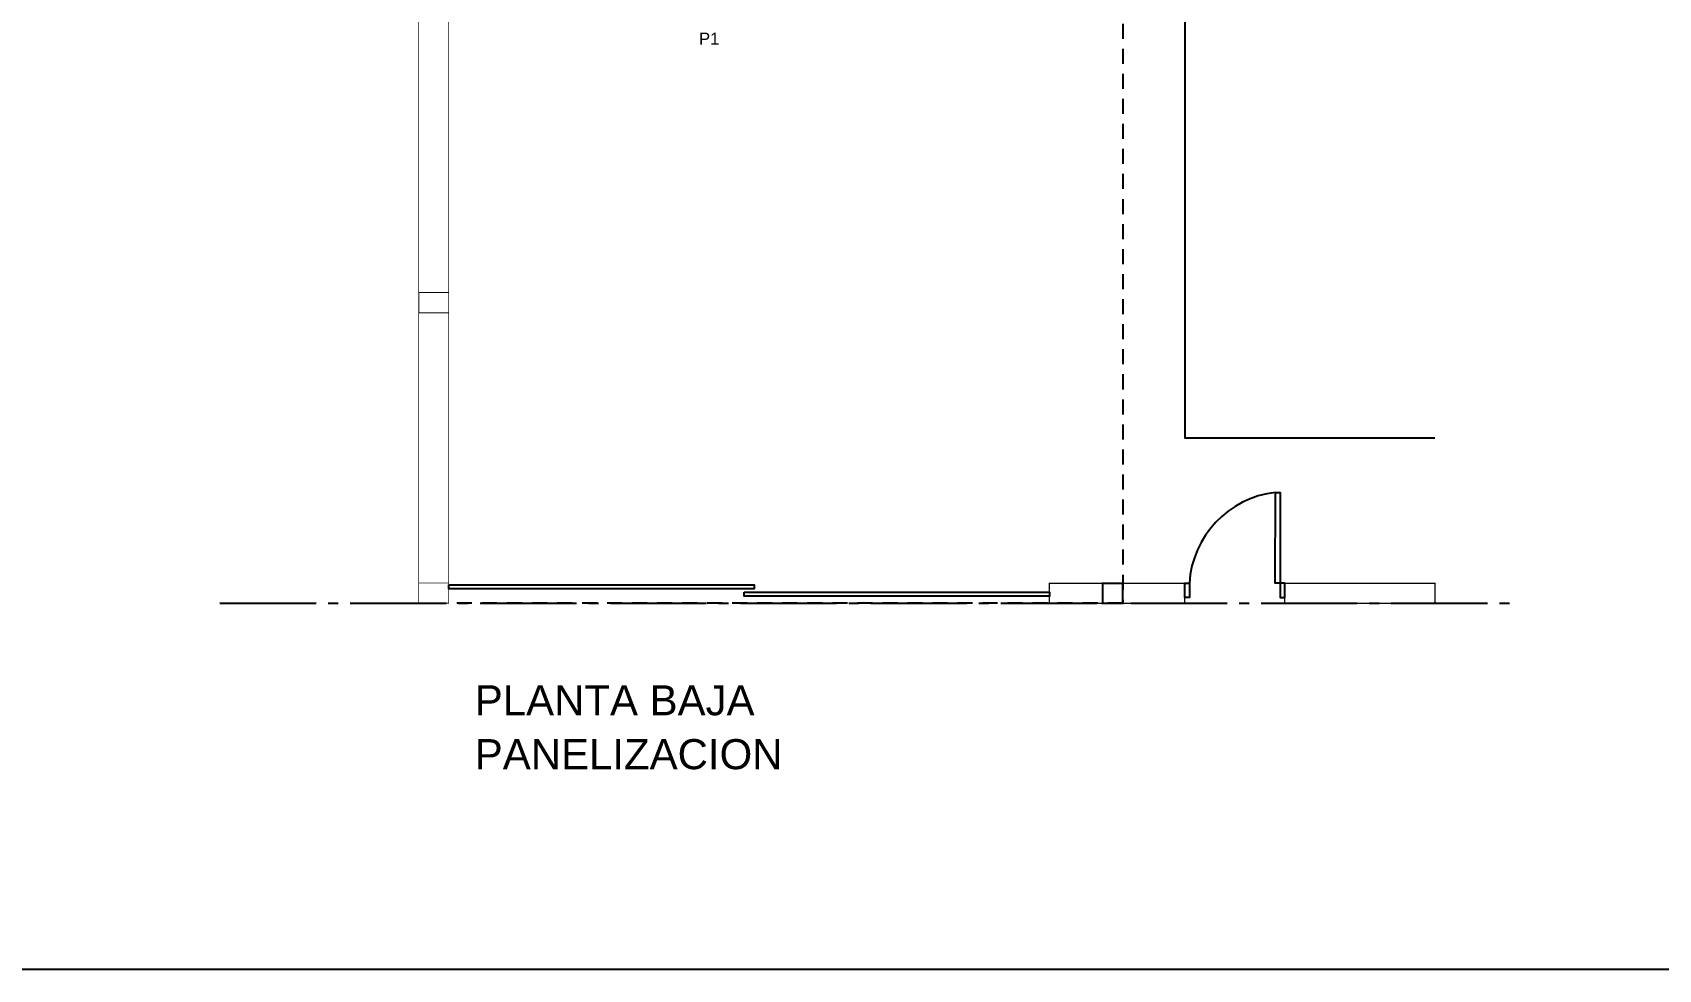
# Model space of a CAD drawing. Header units: millimetres. Extents: x 2924 to 3297, y 1496 to 1704.
# Drawn here: x 3231.82 to 3248.06, y 1548.98 to 1558.34 of the extents above; entities that cross this region are included whole.
import ezdxf

# ---------------------------------------------------------------- set-up
doc = ezdxf.new("R2010")
doc.units = ezdxf.units.MM
for name, pattern in [('ACAD_ISO04W100', [30, 24, -3, 0, -3]), ('CONTINUA', [200, 100, 100]), ('DASHED', [0.75, 0.5, -0.25])]:
    doc.linetypes.add(name, pattern=pattern)
for name, color, linetype in [('EJES', 8, 'Continuous'), ('P0- COLUMNAS HºAº', 7, 'Continuous'), ('P0-CARPINTERIAS', 7, 'Continuous'), ('P0-MAMPOSTERIA LADRILLO', 7, 'Continuous'), ('P0-PROYECCION', 7, 'Continuous'), ('P0-SOLADOS', 7, 'Continuous'), ('P0-TEXTOS', 7, 'Continuous'), ('P1-MUROS', 7, 'Continuous'), ('PT-MUROS', 7, 'Continuous')]:
    doc.layers.add(name, color=color, linetype=linetype)
doc.styles.add('Arial02.5', font='arial.ttf', dxfattribs={"width": 0.8, "height": 0.025})

msp = doc.modelspace()

# ---------------------------------------------------------------- linework, layer by layer
at = {"layer": 'EJES', "color": 18, "linetype": 'ACAD_ISO04W100', "ltscale": 0.04, "true_color": 0x000000}
msp.add_lwpolyline([(3233.6934, 1552.6383), (3246.6564, 1552.6383)], dxfattribs=at)
at = {"layer": 'P0- COLUMNAS HºAº'}
for points, const_width in [([(3235.9787, 1555.7394), (3235.9786, 1555.5372), (3235.6794, 1555.5372), (3235.6796, 1555.7395)], 0.008), ([(3235.9784, 1552.8406), (3235.9783, 1552.6383), (3235.6791, 1552.6383), (3235.6793, 1552.8406)], 0.008), ([(3242.5102, 1552.8383), (3242.7102, 1552.8383), (3242.7102, 1552.6383), (3242.5102, 1552.6383)], 0.02)]:
    msp.add_lwpolyline(points, close=True, dxfattribs=dict(at, const_width=const_width))
at = {"layer": 'P0-CARPINTERIAS', "linetype": 'CONTINUA'}
msp.add_lwpolyline([(3244.2352, 1553.7439), (3244.2823, 1553.7439), (3244.2823, 1552.6967), (3244.3295, 1552.6967), (3244.3295, 1552.8383), (3244.235, 1552.8383), (3244.2352, 1553.7439, 0.3635547), (3243.3767, 1552.8383), (3243.3767, 1552.6967), (3243.3295, 1552.6967), (3243.3295, 1552.8383), (3243.3767, 1552.8383)], format="xyb", dxfattribs=at)
for points in [[(3235.9784, 1552.8206), (3238.9784, 1552.8206), (3239.0284, 1552.8206), (3239.0284, 1552.7806), (3235.9783, 1552.7806)], [(3238.9287, 1552.7493), (3241.9287, 1552.7493), (3241.9787, 1552.7493), (3241.9787, 1552.7093), (3238.9285, 1552.7093)]]:
    msp.add_lwpolyline(points, close=True, dxfattribs=at)
at = {"layer": 'P0-MAMPOSTERIA LADRILLO'}
for points, const_width in [([(3235.9783, 1558.6383), (3235.6787, 1558.6383), (3235.6787, 1552.6383), (3235.9783, 1552.6383)], 0.008), ([(3242.5124, 1552.8383), (3241.9783, 1552.8383), (3241.9783, 1552.6383), (3242.5124, 1552.6383)], 0.013), ([(3243.3295, 1552.8383), (3242.7124, 1552.8383), (3242.7124, 1552.6383), (3243.3295, 1552.6383)], 0.013)]:
    msp.add_lwpolyline(points, close=True, dxfattribs=dict(at, const_width=const_width))
at = {"layer": 'P0-MAMPOSTERIA LADRILLO', "const_width": 0.013}
msp.add_lwpolyline([(3245.8287, 1552.6383), (3244.3295, 1552.6383), (3244.3295, 1552.8383), (3245.8287, 1552.8383), (3245.8287, 1552.6383)], dxfattribs=at)
at = {"layer": 'P0-PROYECCION', "linetype": 'DASHED', "ltscale": 0.3}
msp.add_lwpolyline([(3242.7105, 1560.4233), (3242.7105, 1552.6383), (3242.7105, 1552.6383), (3235.9783, 1552.6383)], dxfattribs=at)
at = {"layer": 'P0-SOLADOS'}
msp.add_lwpolyline([(3235.8288, 1571.1498), (3235.8286, 1571.3273), (3243.3295, 1571.3273), (3243.3295, 1554.2883), (3245.8287, 1554.2883)], dxfattribs=at)
at = {"layer": 'PT-MUROS'}
msp.add_lwpolyline([(3167.8871, 1585.4475), (3296.7845, 1585.4475), (3296.7845, 1548.9823), (3167.8871, 1548.9823)], close=True, dxfattribs=at)

# ---------------------------------------------------------------- texts
at = {"layer": 'P0-TEXTOS', "style": 'Arial02.5'}
msp.add_text('P1', height=0.12, dxfattribs=at).set_placement((3238.4776, 1558.2142))
at = {"layer": 'P1-MUROS', "style": 'Arial02.5'}
for s, p in [('PLANTA BAJA', (3236.239, 1551.5194)), ('PANELIZACION', (3236.239, 1550.9816))]:
    msp.add_text(s, height=0.3, dxfattribs=at).set_placement(p)

doc.saveas('drawing.dxf')
